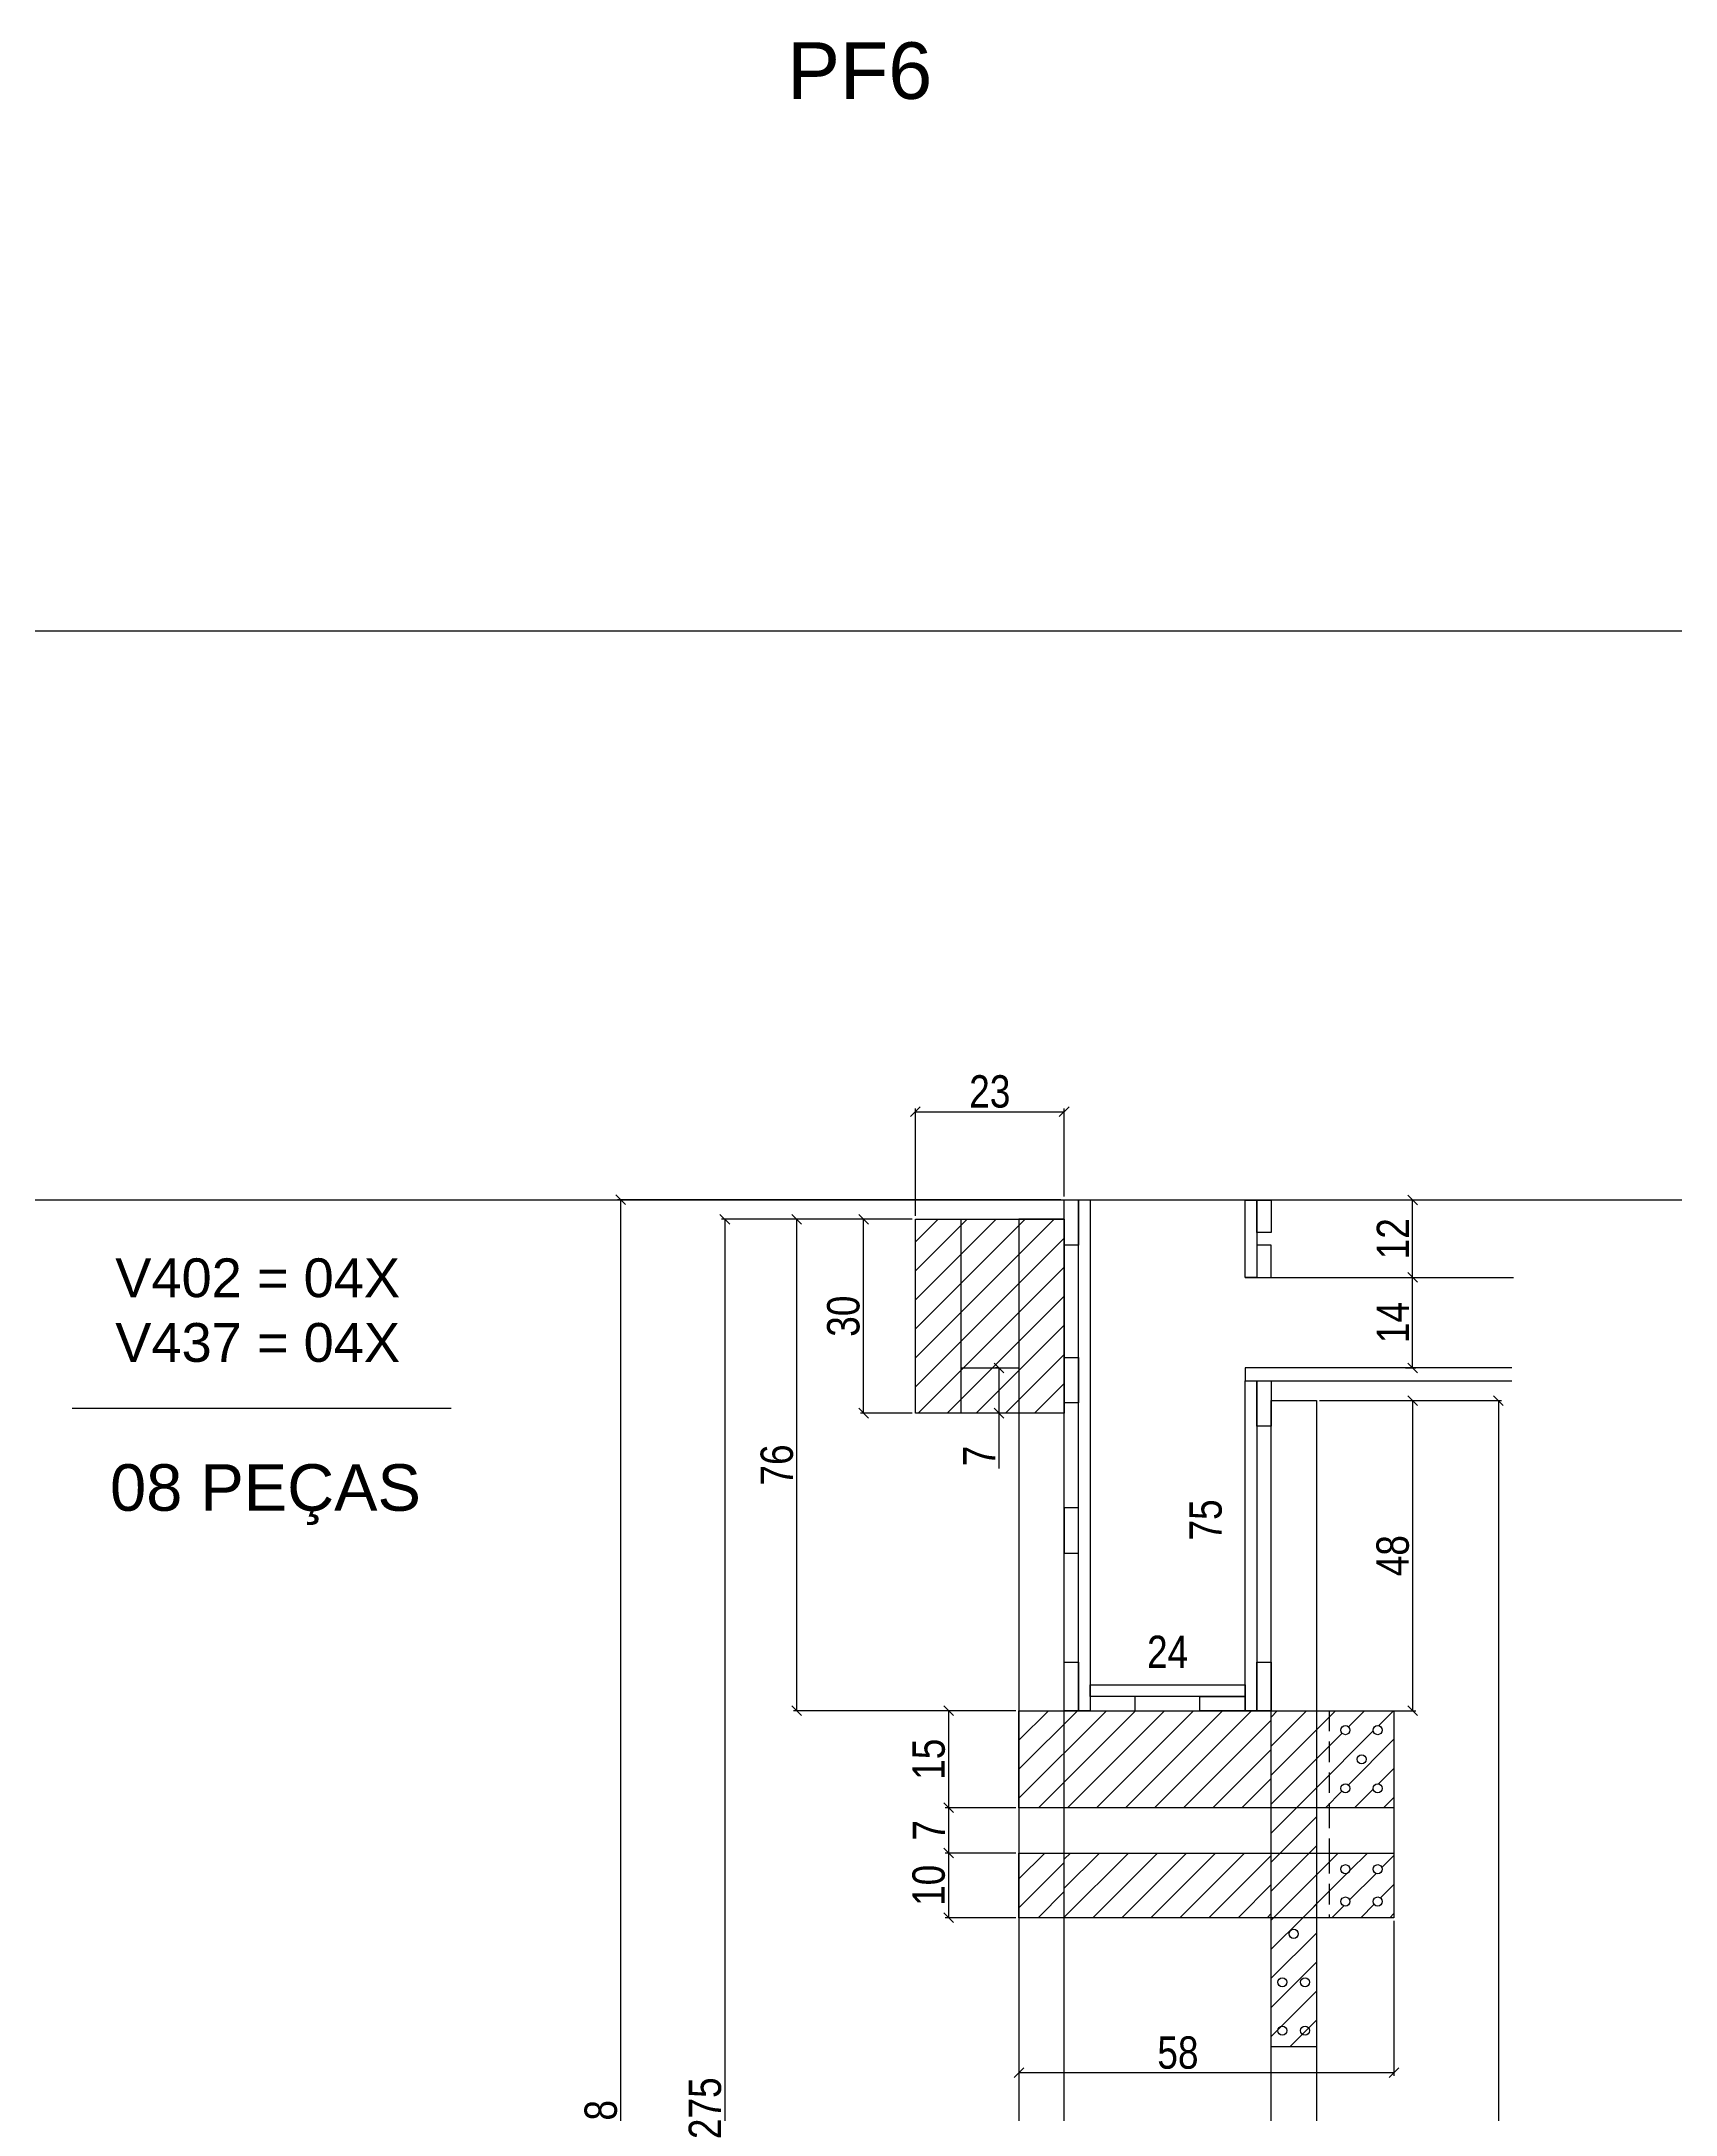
# Model space of a CAD drawing. Extents: x 17311 to 161354, y 153625 to 213544.
# Drawn here: x 21467 to 21972, y 209983 to 210625 of the extents above; entities that cross this region are included whole.
import ezdxf

# ---------------------------------------------------------------- set-up
doc = ezdxf.new("R2010")
doc.units = 0
doc.linetypes.add('DASHED2', pattern=[9.525, 6.35, -3.175])
doc.layers.get('0').update_dxf_attribs({"linetype": 'CONTINUOUS'})
doc.layers.get('DEFPOINTS').update_dxf_attribs({"linetype": 'CONTINUOUS'})
for name, color, linetype in [('8', 111, 'CONTINUOUS'), ('COTA', 241, 'CONTINUOUS'), ('detalhes', 4, 'CONTINUOUS'), ('HACHURA', 8, 'CONTINUOUS'), ('MTH-TIT1-PILAR', 5, 'CONTINUOUS'), ('Painéis', 200, 'CONTINUOUS'), ('SARR_2.2x10', 60, 'CONTINUOUS'), ('SARR_7x7', 40, 'CONTINUOUS'), ('TIRAS REESCORAMENTO', 252, 'CONTINUOUS'), ('VIGAS', 3, 'CONTINUOUS')]:
    doc.layers.add(name, color=color, linetype=linetype)
doc.styles.add('COTA TECNICA 2X', font='techl___.ttf', dxfattribs={"height": 10})
doc.styles.add('R80-50', font='arial.ttf', dxfattribs={"height": 10})
doc.styles.add('TQS_ARIAL', font='arial.ttf')
doc.dimstyles.new('SECAO', dxfattribs={"dimscale": 0.333333, "dimtxt": 5, "dimasz": 9, "dimexe": 3, "dimexo": 3, "dimgap": 3, "dimtad": 1, "dimdec": 1, "dimlfac": 0.5, "dimzin": 12, "dimdsep": 46, "dimtxsty": 'COTA TECNICA 2X', "dimblk1": 'OBLIQUE', "dimblk2": 'OBLIQUE', "dimsah": 1, "dimcen": 0.9, "dimclrd": 4, "dimclre": 4, "dimclrt": 240, "dimadec": 1, "dimazin": 3, "dimtfac": 1, "dimtdec": 1, "dimtmove": 0, "dimatfit": 3, "dimfxl": 1, "dimtolj": 1, "dimtzin": 12, "dimarcsym": 0})
pattern_1 = [(45, (-4348.669, 12567.5495), (-4.49012806, 4.49012806), [])]

# ---------------------------------------------------------------- blocks, each defined once
blk = doc.blocks.new('_Oblique')
at = {"color": 0, "linetype": 'ByBlock', "lineweight": -2}
blk.add_line((-0.5, -0.5), (0.5, 0.5), dxfattribs=at)
blk = doc.blocks.new('*D2918')
at = {"layer": 'DEFPOINTS', "color": 0, "transparency": 16777216}
for p in [(21860.93, 210204.29), (21860.93, 210108.37), (21890.69, 210108.37)]:
    blk.add_point(p, dxfattribs=at)
at = {"layer": 'detalhes', "color": 4, "lineweight": -2, "transparency": 16777216}
for p, q in [((21861.93, 210204.29), (21891.69, 210204.29)), ((21890.69, 210204.29), (21890.69, 210108.37)), ((21861.93, 210108.37), (21891.69, 210108.37))]:
    blk.add_line(p, q, dxfattribs=at)
at = {"layer": 'detalhes', "color": 4, "lineweight": -2, "transparency": 16777216, "xscale": 3, "yscale": 3, "zscale": 3}
for p, rotation in [((21890.69, 210204.29), 90), ((21890.69, 210108.37), 270)]:
    blk.add_blockref('_Oblique', p, dxfattribs=dict(at, rotation=rotation))
at = {"layer": 'detalhes', "color": 240, "transparency": 16777216, "insert": (21884.59, 210156.33), "char_height": 10, "attachment_point": 5, "rotation": 90, "style": 'COTA TECNICA 2X'}
blk.add_mtext('\\A1;48', dxfattribs=at)
blk = doc.blocks.new('*D2920')
at = {"layer": 'DEFPOINTS', "color": 0, "transparency": 16777216}
for p in [(21825.97, 210266.42), (21832.82, 210266.42), (21825.97, 210116.37)]:
    blk.add_point(p, dxfattribs=at)
at = {"layer": 'detalhes', "color": 240, "transparency": 16777216, "insert": (21826.72, 210167.39), "char_height": 10, "attachment_point": 5, "rotation": 90, "style": 'COTA TECNICA 2X'}
blk.add_mtext('\\A1;75', dxfattribs=at)
blk = doc.blocks.new('*D2921')
at = {"layer": 'DEFPOINTS', "color": 0, "transparency": 16777216}
for p in [(21790.93, 210120.52), (21838.93, 210120.52), (21838.93, 210120.52)]:
    blk.add_point(p, dxfattribs=at)
at = {"layer": 'detalhes', "color": 240, "transparency": 16777216, "insert": (21814.93, 210126.6), "char_height": 10, "attachment_point": 5, "style": 'COTA TECNICA 2X'}
blk.add_mtext('\\A1;24', dxfattribs=at)
blk = doc.blocks.new('*D2923')
at = {"layer": 'DEFPOINTS', "color": 0, "transparency": 16777216}
for p in [(21768.93, 210068.37), (21884.93, 210044.37), (21884.93, 209996.45)]:
    blk.add_point(p, dxfattribs=at)
at = {"layer": 'detalhes', "color": 4, "lineweight": -2, "transparency": 16777216}
for p, q in [((21768.93, 210067.37), (21768.93, 209995.45)), ((21884.93, 210043.37), (21884.93, 209995.45)), ((21768.93, 209996.45), (21884.93, 209996.45))]:
    blk.add_line(p, q, dxfattribs=at)
at = {"layer": 'detalhes', "color": 4, "lineweight": -2, "transparency": 16777216, "xscale": 3, "yscale": 3, "zscale": 3, "rotation": 180}
blk.add_blockref('_Oblique', (21768.93, 209996.45), dxfattribs=at)
at = {"layer": 'detalhes', "color": 4, "lineweight": -2, "transparency": 16777216, "xscale": 3, "yscale": 3, "zscale": 3}
blk.add_blockref('_Oblique', (21884.93, 209996.45), dxfattribs=at)
at = {"layer": 'detalhes', "color": 240, "transparency": 16777216, "insert": (21818.12, 210002.58), "char_height": 10, "attachment_point": 5, "style": 'COTA TECNICA 2X'}
blk.add_mtext('\\A1;58', dxfattribs=at)
blk = doc.blocks.new('*D2924')
at = {"layer": 'DEFPOINTS', "color": 0, "transparency": 16777216}
for p in [(21887.53, 210242.42), (21890.69, 210242.42), (21887.53, 210214.42)]:
    blk.add_point(p, dxfattribs=at)
at = {"layer": 'detalhes', "color": 4, "lineweight": -2, "transparency": 16777216}
for p, q in [((21888.53, 210242.42), (21891.69, 210242.42)), ((21890.69, 210214.42), (21890.69, 210242.42)), ((21888.53, 210214.42), (21891.69, 210214.42))]:
    blk.add_line(p, q, dxfattribs=at)
at = {"layer": 'detalhes', "color": 4, "lineweight": -2, "transparency": 16777216, "xscale": 3, "yscale": 3, "zscale": 3}
for p, rotation in [((21890.69, 210242.42), 90), ((21890.69, 210214.42), 270)]:
    blk.add_blockref('_Oblique', p, dxfattribs=dict(at, rotation=rotation))
at = {"layer": 'detalhes', "color": 240, "transparency": 16777216, "insert": (21884.61, 210228.42), "char_height": 10, "attachment_point": 5, "rotation": 90, "style": 'COTA TECNICA 2X'}
blk.add_mtext('\\A1;14', dxfattribs=at)
blk = doc.blocks.new('*D2925')
at = {"layer": 'DEFPOINTS', "color": 0, "transparency": 16777216}
for p in [(21861.93, 210204.29), (21861.93, 209710.33), (21917.23, 209710.33)]:
    blk.add_point(p, dxfattribs=at)
at = {"layer": 'detalhes', "color": 4, "lineweight": -2, "transparency": 16777216}
for p, q in [((21862.93, 210204.29), (21918.23, 210204.29)), ((21917.23, 210204.29), (21917.23, 209710.33)), ((21862.93, 209710.33), (21918.23, 209710.33))]:
    blk.add_line(p, q, dxfattribs=at)
at = {"layer": 'detalhes', "color": 4, "lineweight": -2, "transparency": 16777216, "xscale": 3, "yscale": 3, "zscale": 3}
for p, rotation in [((21917.23, 210204.29), 90), ((21917.23, 209710.33), 270)]:
    blk.add_blockref('_Oblique', p, dxfattribs=dict(at, rotation=rotation))
at = {"layer": 'detalhes', "color": 240, "transparency": 16777216, "insert": (21911.16, 209957.31), "char_height": 10, "attachment_point": 5, "rotation": 90, "style": 'COTA TECNICA 2X'}
blk.add_mtext('\\A1;247', dxfattribs=at)
blk = doc.blocks.new('*D2927')
at = {"layer": 'DEFPOINTS', "color": 0, "transparency": 16777216}
for p in [(21768.93, 210108.37), (21747.16, 210078.37), (21768.93, 210078.37)]:
    blk.add_point(p, dxfattribs=at)
at = {"layer": 'detalhes', "color": 4, "lineweight": -2, "transparency": 16777216}
for p, q in [((21767.93, 210108.37), (21746.16, 210108.37)), ((21747.16, 210108.37), (21747.16, 210078.37)), ((21767.93, 210078.37), (21746.16, 210078.37))]:
    blk.add_line(p, q, dxfattribs=at)
at = {"layer": 'detalhes', "color": 4, "lineweight": -2, "transparency": 16777216, "xscale": 3, "yscale": 3, "zscale": 3}
for p, rotation in [((21747.16, 210108.37), 90), ((21747.16, 210078.37), 270)]:
    blk.add_blockref('_Oblique', p, dxfattribs=dict(at, rotation=rotation))
at = {"layer": 'detalhes', "color": 240, "transparency": 16777216, "insert": (21741.06, 210093.37), "char_height": 10, "attachment_point": 5, "rotation": 90, "style": 'COTA TECNICA 2X'}
blk.add_mtext('\\A1;15', dxfattribs=at)
blk = doc.blocks.new('*D2928')
at = {"layer": 'DEFPOINTS', "color": 0, "transparency": 16777216}
for p in [(21768.93, 210064.37), (21747.16, 210044.37), (21768.93, 210044.37)]:
    blk.add_point(p, dxfattribs=at)
at = {"layer": 'detalhes', "color": 4, "lineweight": -2, "transparency": 16777216}
for p, q in [((21767.93, 210064.37), (21746.16, 210064.37)), ((21747.16, 210064.37), (21747.16, 210044.37)), ((21767.93, 210044.37), (21746.16, 210044.37))]:
    blk.add_line(p, q, dxfattribs=at)
at = {"layer": 'detalhes', "color": 4, "lineweight": -2, "transparency": 16777216, "xscale": 3, "yscale": 3, "zscale": 3}
for p, rotation in [((21747.16, 210064.37), 90), ((21747.16, 210044.37), 270)]:
    blk.add_blockref('_Oblique', p, dxfattribs=dict(at, rotation=rotation))
at = {"layer": 'detalhes', "color": 240, "transparency": 16777216, "insert": (21741.06, 210054.37), "char_height": 10, "attachment_point": 5, "rotation": 90, "style": 'COTA TECNICA 2X'}
blk.add_mtext('\\A1;10', dxfattribs=at)
blk = doc.blocks.new('*D2929')
at = {"layer": 'DEFPOINTS', "color": 0, "transparency": 16777216}
for p in [(21768.93, 210078.37), (21747.16, 210064.37), (21768.93, 210064.37)]:
    blk.add_point(p, dxfattribs=at)
at = {"layer": 'detalhes', "color": 4, "lineweight": -2, "transparency": 16777216}
for p, q in [((21767.93, 210078.37), (21746.16, 210078.37)), ((21747.16, 210078.37), (21747.16, 210064.37)), ((21767.93, 210064.37), (21746.16, 210064.37))]:
    blk.add_line(p, q, dxfattribs=at)
at = {"layer": 'detalhes', "color": 4, "lineweight": -2, "transparency": 16777216, "xscale": 3, "yscale": 3, "zscale": 3}
for p, rotation in [((21747.16, 210078.37), 90), ((21747.16, 210064.37), 270)]:
    blk.add_blockref('_Oblique', p, dxfattribs=dict(at, rotation=rotation))
at = {"layer": 'detalhes', "color": 240, "transparency": 16777216, "insert": (21741.09, 210071.37), "char_height": 10, "attachment_point": 5, "rotation": 90, "style": 'COTA TECNICA 2X'}
blk.add_mtext('\\A1;7', dxfattribs=at)
blk = doc.blocks.new('*D2930')
at = {"layer": 'DEFPOINTS', "color": 0, "transparency": 16777216}
for p in [(21890.69, 210266.33), (21890.69, 210266.33), (21890.69, 210242.42)]:
    blk.add_point(p, dxfattribs=at)
at = {"layer": 'detalhes', "color": 4, "lineweight": -2, "transparency": 16777216}
blk.add_line((21890.69, 210242.42), (21890.69, 210266.33), dxfattribs=at)
at = {"layer": 'detalhes', "color": 4, "lineweight": -2, "transparency": 16777216, "xscale": 3, "yscale": 3, "zscale": 3}
for p, rotation in [((21890.69, 210266.33), 90), ((21890.69, 210242.42), 270)]:
    blk.add_blockref('_Oblique', p, dxfattribs=dict(at, rotation=rotation))
at = {"layer": 'detalhes', "color": 240, "transparency": 16777216, "insert": (21884.63, 210254.37), "char_height": 10, "attachment_point": 5, "rotation": 90, "style": 'COTA TECNICA 2X'}
blk.add_mtext('\\A1;12', dxfattribs=at)
blk = doc.blocks.new('*D2931')
at = {"layer": 'DEFPOINTS', "color": 0, "transparency": 16777216}
for p in [(21736.93, 210260.42), (21677.97, 209710.42), (21768.93, 209710.42)]:
    blk.add_point(p, dxfattribs=at)
at = {"layer": 'detalhes', "color": 4, "lineweight": -2, "transparency": 16777216}
for p, q in [((21735.93, 210260.42), (21676.97, 210260.42)), ((21677.97, 210260.42), (21677.97, 209710.42)), ((21767.93, 209710.42), (21676.97, 209710.42))]:
    blk.add_line(p, q, dxfattribs=at)
at = {"layer": 'detalhes', "color": 4, "lineweight": -2, "transparency": 16777216, "xscale": 3, "yscale": 3, "zscale": 3}
for p, rotation in [((21677.97, 210260.42), 90), ((21677.97, 209710.42), 270)]:
    blk.add_blockref('_Oblique', p, dxfattribs=dict(at, rotation=rotation))
at = {"layer": 'detalhes', "color": 240, "transparency": 16777216, "insert": (21671.86, 209985.42), "char_height": 10, "attachment_point": 5, "rotation": 90, "style": 'COTA TECNICA 2X'}
blk.add_mtext('\\A1;275', dxfattribs=at)
blk = doc.blocks.new('*D2932')
at = {"layer": 'DEFPOINTS', "color": 0, "transparency": 16777216}
for p in [(21700.2, 210260.42), (21736.93, 210260.42), (21767.93, 210108.37)]:
    blk.add_point(p, dxfattribs=at)
at = {"layer": 'detalhes', "color": 4, "lineweight": -2, "transparency": 16777216}
for p, q in [((21735.93, 210260.42), (21699.2, 210260.42)), ((21700.2, 210108.37), (21700.2, 210260.42)), ((21766.93, 210108.37), (21699.2, 210108.37))]:
    blk.add_line(p, q, dxfattribs=at)
at = {"layer": 'detalhes', "color": 4, "lineweight": -2, "transparency": 16777216, "xscale": 3, "yscale": 3, "zscale": 3}
for p, rotation in [((21700.2, 210260.42), 90), ((21700.2, 210108.37), 270)]:
    blk.add_blockref('_Oblique', p, dxfattribs=dict(at, rotation=rotation))
at = {"layer": 'detalhes', "color": 240, "transparency": 16777216, "insert": (21694.1, 210184.39), "char_height": 10, "attachment_point": 5, "rotation": 90, "style": 'COTA TECNICA 2X'}
blk.add_mtext('\\A1;76', dxfattribs=at)
blk = doc.blocks.new('*D2933')
at = {"layer": 'DEFPOINTS', "color": 0, "transparency": 16777216}
for p in [(21782.93, 210266.42), (21645.74, 209690.42), (21768.93, 209690.42)]:
    blk.add_point(p, dxfattribs=at)
at = {"layer": 'detalhes', "color": 4, "lineweight": -2, "transparency": 16777216}
for p, q in [((21781.93, 210266.42), (21644.74, 210266.42)), ((21645.74, 210266.42), (21645.74, 209690.42)), ((21767.93, 209690.42), (21644.74, 209690.42))]:
    blk.add_line(p, q, dxfattribs=at)
at = {"layer": 'detalhes', "color": 4, "lineweight": -2, "transparency": 16777216, "xscale": 3, "yscale": 3, "zscale": 3}
for p, rotation in [((21645.74, 210266.42), 90), ((21645.74, 209690.42), 270)]:
    blk.add_blockref('_Oblique', p, dxfattribs=dict(at, rotation=rotation))
at = {"layer": 'detalhes', "color": 240, "transparency": 16777216, "insert": (21639.64, 209978.42), "char_height": 10, "attachment_point": 5, "rotation": 90, "style": 'COTA TECNICA 2X'}
blk.add_mtext('\\A1;288', dxfattribs=at)
blk = doc.blocks.new('*D2934')
at = {"layer": 'DEFPOINTS', "color": 0, "transparency": 16777216}
for p in [(21720.89, 210260.42), (21736.93, 210260.42), (21736.93, 210200.42)]:
    blk.add_point(p, dxfattribs=at)
at = {"layer": 'detalhes', "color": 4, "lineweight": -2, "transparency": 16777216}
for p, q in [((21735.93, 210260.42), (21719.89, 210260.42)), ((21720.89, 210200.42), (21720.89, 210260.42)), ((21735.93, 210200.42), (21719.89, 210200.42))]:
    blk.add_line(p, q, dxfattribs=at)
at = {"layer": 'detalhes', "color": 4, "lineweight": -2, "transparency": 16777216, "xscale": 3, "yscale": 3, "zscale": 3}
for p, rotation in [((21720.89, 210260.42), 90), ((21720.89, 210200.42), 270)]:
    blk.add_blockref('_Oblique', p, dxfattribs=dict(at, rotation=rotation))
at = {"layer": 'detalhes', "color": 240, "transparency": 16777216, "insert": (21714.67, 210230.42), "char_height": 10, "attachment_point": 5, "rotation": 90, "style": 'COTA TECNICA 2X'}
blk.add_mtext('\\A1;30', dxfattribs=at)
blk = doc.blocks.new('*D2935')
at = {"layer": 'DEFPOINTS', "color": 0, "transparency": 16777216}
for p in [(21782.93, 210293.66), (21782.93, 210266.42), (21736.93, 210260.42)]:
    blk.add_point(p, dxfattribs=at)
at = {"layer": 'detalhes', "color": 4, "lineweight": -2, "transparency": 16777216}
for p, q in [((21736.93, 210261.42), (21736.93, 210294.66)), ((21736.93, 210293.66), (21782.93, 210293.66)), ((21782.93, 210267.42), (21782.93, 210294.66))]:
    blk.add_line(p, q, dxfattribs=at)
at = {"layer": 'detalhes', "color": 4, "lineweight": -2, "transparency": 16777216, "xscale": 3, "yscale": 3, "zscale": 3, "rotation": 180}
blk.add_blockref('_Oblique', (21736.93, 210293.66), dxfattribs=at)
at = {"layer": 'detalhes', "color": 4, "lineweight": -2, "transparency": 16777216, "xscale": 3, "yscale": 3, "zscale": 3}
blk.add_blockref('_Oblique', (21782.93, 210293.66), dxfattribs=at)
at = {"layer": 'detalhes', "color": 240, "transparency": 16777216, "insert": (21759.93, 210299.88), "char_height": 10, "attachment_point": 5, "style": 'COTA TECNICA 2X'}
blk.add_mtext('\\A1;23', dxfattribs=at)
blk = doc.blocks.new('*D2936')
at = {"layer": 'DEFPOINTS', "color": 0, "transparency": 16777216}
for p in [(21763.31, 210214.42), (21762.74, 210200.42), (21763.31, 210200.42)]:
    blk.add_point(p, dxfattribs=at)
at = {"layer": 'detalhes', "color": 4, "lineweight": -2, "transparency": 16777216}
for p, q in [((21762.31, 210214.42), (21761.74, 210214.42)), ((21762.74, 210214.42), (21762.74, 210200.42)), ((21762.31, 210200.42), (21761.74, 210200.42)), ((21762.74, 210200.42), (21762.74, 210183.31))]:
    blk.add_line(p, q, dxfattribs=at)
at = {"layer": 'detalhes', "color": 4, "lineweight": -2, "transparency": 16777216, "xscale": 3, "yscale": 3, "zscale": 3}
for p, rotation in [((21762.74, 210214.42), 90), ((21762.74, 210200.42), 270)]:
    blk.add_blockref('_Oblique', p, dxfattribs=dict(at, rotation=rotation))
at = {"layer": 'detalhes', "color": 240, "transparency": 16777216, "insert": (21756.67, 210187.18), "char_height": 10, "attachment_point": 5, "rotation": 90, "style": 'COTA TECNICA 2X'}
blk.add_mtext('\\A1;7', dxfattribs=at)

msp = doc.modelspace()

# ---------------------------------------------------------------- hatches: boundary and pattern name
at = {"layer": 'COTA'}
h = msp.add_hatch(dxfattribs=at)
h.set_pattern_fill('ANSI31', color=256, scale=2, style=0)
h.set_pattern_definition([(45, (2126.007, 205136.644), (-4.490128, 4.490128), [])])
h.paths.add_polyline_path([(21782.93, 210200.42), (21736.93, 210200.42), (21736.93, 210260.42), (21782.93, 210260.42)])
h = msp.add_hatch(dxfattribs=at)
h.set_pattern_fill('ANSI31', color=256, scale=2, style=0)
h.set_pattern_definition([(45, (-4338.669, 12567.5495), (-4.49012806, 4.49012806), [])])
h.paths.add_polyline_path([(21846.93, 210108.37), (21768.93, 210108.37), (21768.93, 210078.37), (21846.93, 210078.37)])
h = msp.add_hatch(dxfattribs=at)
h.set_pattern_fill('ANSI31', color=256, scale=2, style=0)
h.set_pattern_definition(pattern_1)
h.paths.add_polyline_path([(21860.13, 210108.37), (21846.93, 210108.37), (21846.93, 210078.37), (21860.13, 210078.37)])
h = msp.add_hatch(dxfattribs=at)
h.set_pattern_fill('ANSI31', color=256, scale=2, style=0)
h.set_pattern_definition(pattern_1)
h.paths.add_polyline_path([(21884.93, 210108.37), (21860.13, 210108.37), (21860.13, 210078.37), (21884.93, 210078.37)])
h.paths.add_polyline_path([(21871.33, 210084.37, -1), (21868.53, 210084.37, -1)], flags=16)
h.paths.add_polyline_path([(21873.53, 210093.37, -1), (21876.33, 210093.37, -1)], flags=16)
h.paths.add_polyline_path([(21868.53, 210102.37, -1), (21871.33, 210102.37, -1)], flags=16)
h.paths.add_polyline_path([(21881.33, 210084.37, -1), (21878.53, 210084.37, -1)], flags=16)
h.paths.add_polyline_path([(21878.53, 210102.37, -1), (21881.33, 210102.37, -1)], flags=16)
h = msp.add_hatch(dxfattribs=at)
h.set_pattern_fill('ANSI31', color=256, scale=2, style=0)
h.set_pattern_definition(pattern_1)
h.paths.add_polyline_path([(21846.93, 210078.37), (21846.93, 210064.37), (21860.93, 210064.37), (21860.93, 210078.37)])
h = msp.add_hatch(dxfattribs=at)
h.set_pattern_fill('ANSI31', color=256, scale=2, style=0)
h.set_pattern_definition([(45, (-4358.669, 12567.5495), (-4.49012806, 4.49012806), [])])
h.paths.add_polyline_path([(21782.93, 210064.37), (21768.93, 210064.37), (21768.93, 210044.37), (21782.93, 210044.37)])
h = msp.add_hatch(dxfattribs=at)
h.set_pattern_fill('ANSI31', color=256, scale=2, style=0)
h.set_pattern_definition([(45, (-4368.669, 12567.5495), (-4.49012806, 4.49012806), [])])
h.paths.add_polyline_path([(21846.93, 210064.37), (21782.93, 210064.37), (21782.93, 210044.37), (21846.93, 210044.37)])
h = msp.add_hatch(dxfattribs=at)
h.set_pattern_fill('ANSI31', color=256, scale=2, style=0)
h.set_pattern_definition(pattern_1)
h.paths.add_polyline_path([(21860.93, 210064.37), (21846.93, 210064.37), (21846.93, 210044.37), (21860.93, 210044.37)])
h = msp.add_hatch(dxfattribs=at)
h.set_pattern_fill('ANSI31', color=256, scale=2, style=0)
h.set_pattern_definition(pattern_1)
h.paths.add_polyline_path([(21884.93, 210064.37), (21860.13, 210064.37), (21860.13, 210044.37), (21884.93, 210044.37)])
h.paths.add_polyline_path([(21868.53, 210059.37, -1), (21871.33, 210059.37, -1)], flags=16)
h.paths.add_polyline_path([(21871.33, 210049.37, -1), (21868.53, 210049.37, -1)], flags=16)
h.paths.add_polyline_path([(21878.53, 210059.37, -1), (21881.33, 210059.37, -1)], flags=16)
h.paths.add_polyline_path([(21881.33, 210049.37, -1), (21878.53, 210049.37, -1)], flags=16)
h = msp.add_hatch(dxfattribs=at)
h.set_pattern_fill('ANSI31', color=256, scale=2, style=0)
h.set_pattern_definition(pattern_1)
h.paths.add_polyline_path([(21846.93, 210004.43), (21860.93, 210004.43), (21860.93, 210044.37), (21846.93, 210044.37)])

# ---------------------------------------------------------------- linework, layer by layer
at = {"linetype": 'Continuous'}
for p, q in [((21750.93, 210214.42), (21768.93, 210214.42)), ((21884.93, 210078.37), (21884.93, 210064.37))]:
    msp.add_line(p, q, dxfattribs=at)
msp.add_line((21860.93, 210004.43), (21846.93, 210004.43))
for centre in [(21869.93, 210102.37), (21879.93, 210102.37), (21874.93, 210093.37), (21869.93, 210084.37), (21879.93, 210084.37), (21869.93, 210059.37), (21879.93, 210059.37), (21869.93, 210049.37), (21879.93, 210049.37), (21853.93, 210039.37), (21850.43, 210024.4), (21857.43, 210024.4), (21850.43, 210009.43), (21857.43, 210009.43)]:
    msp.add_circle(centre, 1.4)
at = {"layer": '8', "color": 5, "linetype": 'Continuous'}
msp.add_lwpolyline([(22037.78, 209477.62), (21440.97, 209477.62), (21440.97, 210442.41), (22037.78, 210442.41)], close=True, dxfattribs=at)
at = {"layer": 'COTA', "linetype": 'DASHED2'}
for p, q in [((21864.93, 210108.37), (21864.93, 210078.37)), ((21864.93, 210078.37), (21864.93, 210064.37)), ((21864.93, 210064.37), (21864.93, 210044.37))]:
    msp.add_line(p, q, dxfattribs=at)
at = {"layer": 'HACHURA', "color": 7}
msp.add_line((21476.12, 210201.92), (21593.27, 210201.92), dxfattribs=at)
at = {"layer": 'Painéis'}
msp.add_lwpolyline([(21782.93, 210200.42), (21736.93, 210200.42), (21736.93, 210260.42), (21782.93, 210260.42)], close=True, dxfattribs=at)
at = {"layer": 'SARR_2.2x10', "linetype": 'Continuous'}
for points in [[(21884.93, 210078.37), (21768.93, 210078.37), (21768.93, 210108.37), (21884.93, 210108.37)], [(21884.93, 210044.37), (21768.93, 210044.37), (21768.93, 210064.37), (21884.93, 210064.37)]]:
    msp.add_lwpolyline(points, close=True, dxfattribs=at)
at = {"layer": 'SARR_7x7', "linetype": 'Continuous'}
msp.add_line((21750.93, 210260.42), (21750.93, 210200.42), dxfattribs=at)
for points in [[(21768.93, 209710.33), (21782.93, 209710.33), (21782.93, 210260.42), (21768.93, 210260.42)], [(21860.93, 209710.33), (21846.93, 209710.33), (21846.93, 210204.29), (21860.93, 210204.29)]]:
    msp.add_lwpolyline(points, close=True, dxfattribs=at)
at = {"layer": 'TIRAS REESCORAMENTO', "linetype": 'ByBlock'}
for p, q in [((22634.59, 210266.33), (17860.1, 210266.33)), ((21790.93, 210266.42), (21921.9, 210266.42)), ((21838.93, 210242.42), (21921.9, 210242.42)), ((21838.93, 210210.42), (21921.42, 210210.42))]:
    msp.add_line(p, q, dxfattribs=at)
for points in [[(21782.93, 210266.42), (21787.33, 210266.42), (21787.33, 210252.42), (21782.93, 210252.42)], [(21842.53, 210242.42), (21838.93, 210242.42), (21838.93, 210266.33), (21842.53, 210266.33)], [(21842.53, 210266.33), (21846.93, 210266.33), (21846.93, 210256.33), (21842.53, 210256.33)], [(21842.53, 210242.42), (21846.93, 210242.42), (21846.93, 210252.42), (21842.53, 210252.42)], [(21782.93, 210217.65), (21787.33, 210217.65), (21787.33, 210203.65), (21782.93, 210203.65)], [(21842.53, 210210.42), (21846.93, 210210.42), (21846.93, 210196.42), (21842.53, 210196.42)], [(21782.93, 210157.14), (21787.33, 210157.14), (21787.33, 210171.14), (21782.93, 210171.14)], [(21782.93, 210123.37), (21787.33, 210123.37), (21787.33, 210108.37), (21782.93, 210108.37)], [(21842.53, 210123.37), (21846.93, 210123.37), (21846.93, 210108.37), (21842.53, 210108.37)], [(21838.93, 210112.77), (21790.93, 210112.77), (21790.93, 210116.37), (21838.93, 210116.37)], [(21804.93, 210108.37), (21804.93, 210112.77), (21790.93, 210112.77), (21790.93, 210108.37)], [(21824.9, 210108.37), (21824.9, 210112.77), (21838.93, 210112.77), (21838.93, 210108.37)]]:
    msp.add_lwpolyline(points, close=True, dxfattribs=at)
for points in [[(21790.93, 210108.37), (21787.33, 210108.37), (21787.33, 210266.42), (21790.93, 210266.42), (21790.93, 210108.37)], [(21921.42, 210214.42), (21838.93, 210214.42), (21838.93, 210210.42), (21921.42, 210210.42)], [(21842.53, 210108.37), (21838.93, 210108.37), (21838.93, 210210.42), (21842.53, 210210.42), (21842.53, 210108.37)]]:
    msp.add_lwpolyline(points, dxfattribs=at)

# ---------------------------------------------------------------- texts
at = {"layer": 'MTH-TIT1-PILAR', "linetype": 'Continuous', "style": 'TQS_ARIAL'}
msp.add_text('PF6', height=17.5, dxfattribs=at).set_placement((21697.29, 210606.95))
at = {"layer": 'VIGAS', "color": 7, "attachment_point": 1, "style": 'R80-50'}
for s, width, insert, char_height in [('V402 = 04X\\PV437 = 04X', 124.324, (21489.42, 210248.3), 12), ('08 PEÇAS', 162.221, (21487.8, 210184.63), 14.4)]:
    msp.add_mtext_dynamic_manual_height_columns(s, width=width, gutter_width=50, heights=[0], dxfattribs=dict(at, insert=insert, char_height=char_height))

# ---------------------------------------------------------------- dimensions: what is measured, and where the dimension line sits
at = {"layer": 'detalhes', "color": 3}
dim = msp.add_linear_dim(base=(21782.93, 210293.66), p1=(21736.93, 210260.42), p2=(21782.93, 210266.42), dimstyle='SECAO', dxfattribs=at)
dim.commit()
dim.dimension.update_dxf_attribs({"geometry": '*D2935', "text_midpoint": (21759.93, 210299.88)})
for base, p1, p2, picture, middle in [((21645.74, 209690.42), (21782.93, 210266.42), (21768.93, 209690.42), '*D2933', (21639.64, 209978.42)), ((21677.97, 209710.42), (21736.93, 210260.42), (21768.93, 209710.42), '*D2931', (21671.86, 209985.42)), ((21700.2, 210260.42), (21767.93, 210108.37), (21736.93, 210260.42), '*D2932', (21694.1, 210184.39)), ((21720.89, 210260.42), (21736.93, 210200.42), (21736.93, 210260.42), '*D2934', (21714.67, 210230.42)), ((21890.69, 210266.33), (21890.69, 210242.42), (21890.69, 210266.33), '*D2930', (21884.63, 210254.37)), ((21890.69, 210242.42), (21887.53, 210214.42), (21887.53, 210242.42), '*D2924', (21884.61, 210228.42)), ((21890.69, 210108.37), (21860.93, 210204.29), (21860.93, 210108.37), '*D2918', (21884.59, 210156.33)), ((21917.23, 209710.33), (21861.93, 210204.29), (21861.93, 209710.33), '*D2925', (21911.16, 209957.31)), ((21747.16, 210078.37), (21768.93, 210108.37), (21768.93, 210078.37), '*D2927', (21741.06, 210093.37)), ((21747.16, 210064.37), (21768.93, 210078.37), (21768.93, 210064.37), '*D2929', (21741.09, 210071.37)), ((21747.16, 210044.37), (21768.93, 210064.37), (21768.93, 210044.37), '*D2928', (21741.06, 210054.37))]:
    dim = msp.add_linear_dim(base=base, p1=p1, p2=p2, angle=90, dimstyle='SECAO', dxfattribs=at)
    dim.commit()
    dim.dimension.update_dxf_attribs({"geometry": picture, "text_midpoint": middle})
dim = msp.add_linear_dim(base=(21832.82, 210266.42), p1=(21825.97, 210116.37), p2=(21825.97, 210266.42), angle=90, dimstyle='SECAO', override={"dimse1": 1, "dimse2": 1, "dimsd1": 1, "dimsd2": 1}, dxfattribs=at)
dim.commit()
dim.dimension.update_dxf_attribs({"geometry": '*D2920', "text_midpoint": (21832.82, 210167.39), "dimtype": 160})
dim = msp.add_linear_dim(base=(21762.74, 210200.42), p1=(21763.31, 210214.42), p2=(21763.31, 210200.42), angle=90, dimstyle='SECAO', dxfattribs=at)
dim.commit()
dim.dimension.update_dxf_attribs({"geometry": '*D2936', "text_midpoint": (21762.74, 210187.18), "dimtype": 160})
dim = msp.add_linear_dim(base=(21838.93, 210120.52), p1=(21790.93, 210120.52), p2=(21838.93, 210120.52), dimstyle='SECAO', override={"dimse1": 1, "dimse2": 1, "dimsd1": 1, "dimsd2": 1}, dxfattribs=at)
dim.commit()
dim.dimension.update_dxf_attribs({"geometry": '*D2921', "text_midpoint": (21814.93, 210126.6)})
dim = msp.add_linear_dim(base=(21884.93, 209996.45), p1=(21768.93, 210068.37), p2=(21884.93, 210044.37), dimstyle='SECAO', dxfattribs=at)
dim.commit()
dim.dimension.update_dxf_attribs({"geometry": '*D2923', "text_midpoint": (21818.12, 209996.45), "dimtype": 160})

doc.saveas('drawing.dxf')
